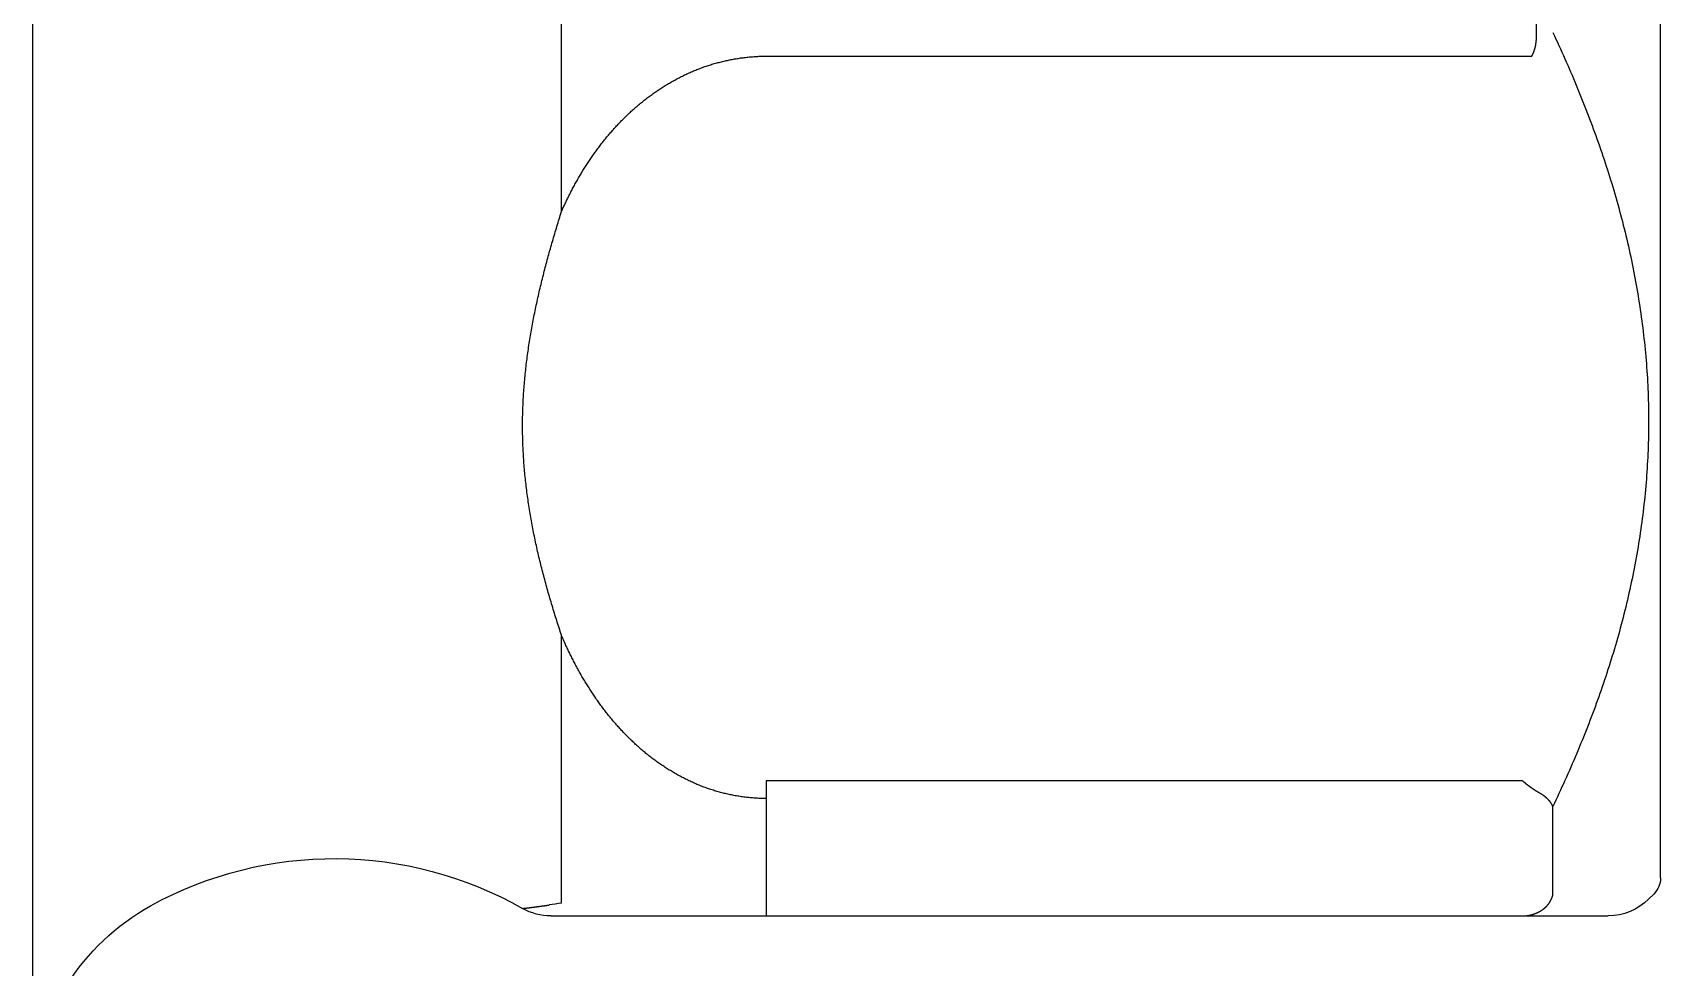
# Model space of a CAD drawing. Header units: millimetres. Extents: x 2213 to 82676, y 1050 to 28650.
# Drawn here: x 20341.6 to 20356.22, y 10383.18 to 10391.56 of the extents above; entities that cross this region are included whole.
import ezdxf

# ---------------------------------------------------------------- set-up
doc = ezdxf.new("R2010")
doc.units = ezdxf.units.MM
doc.header["$LTSCALE"] = 200
doc.layers.add('A-FIX', color=5, linetype='Continuous')

# ---------------------------------------------------------------- blocks, each defined once
blk = doc.blocks.new('A$C657279D5')
at = {"linetype": 'Continuous'}
for p, q in [((-142.469532, 815.33512), (-142.469532, 794.66488)), ((-157.088541, 796.616016), (-157.088541, 813.383984)), ((-147.219412, 802.594931), (-147.219412, 807.405069)), ((-155.976951, 804.197228), (-155.977131, 805.79708)), ((-149.057768, 803.990221), (-155.93317, 803.990221)), ((-147.219412, 796.388572), (-147.219412, 798.793641)), ((-155.849459, 797.48617), (-149.057768, 797.48617)), ((-149.057768, 797.48617), (-149.057768, 796.274336)), ((-156.122126, 796.459283), (-156.122126, 797.256419)), ((-156.982239, 796.424671), (-157.028407, 796.47084)), ((-147.123899, 796.274336), (-156.619299, 796.274336))]:
    blk.add_line(p, q, dxfattribs=at)
for points in [[(-156.122107, 804.202292), (-156.135807, 804.173292), (-156.149507, 804.144292), (-156.163107, 804.115292), (-156.176607, 804.085292), (-156.190007, 804.056292), (-156.203307, 804.026292), (-156.216507, 803.997292), (-156.229707, 803.967292), (-156.242807, 803.938292), (-156.255807, 803.908292), (-156.268707, 803.879292), (-156.281507, 803.849292), (-156.294307, 803.819292), (-156.306907, 803.789292), (-156.319507, 803.760292), (-156.332007, 803.730292), (-156.344407, 803.700292), (-156.356607, 803.670292), (-156.368807, 803.640292), (-156.380907, 803.610292), (-156.393007, 803.580292), (-156.404907, 803.550292), (-156.416707, 803.520292), (-156.428407, 803.490292), (-156.440107, 803.460292), (-156.451607, 803.429292), (-156.463007, 803.399292), (-156.474307, 803.369292), (-156.485607, 803.338292), (-156.496707, 803.308292), (-156.507707, 803.278292), (-156.518607, 803.247292), (-156.529407, 803.217292), (-156.540107, 803.186292), (-156.550707, 803.156292), (-156.561207, 803.125292), (-156.571607, 803.094292), (-156.581907, 803.064292), (-156.592007, 803.033292), (-156.602107, 803.002292), (-156.612007, 802.971292), (-156.621807, 802.941292), (-156.631607, 802.910292), (-156.641107, 802.879292), (-156.650607, 802.848292), (-156.660007, 802.817292), (-156.669207, 802.786292), (-156.678407, 802.755292), (-156.687407, 802.724292), (-156.696307, 802.693292), (-156.705007, 802.662292), (-156.713707, 802.630292), (-156.722207, 802.599292), (-156.730607, 802.568292), (-156.738807, 802.537292), (-156.747007, 802.505292), (-156.755007, 802.474292), (-156.762907, 802.443292), (-156.770607, 802.411292), (-156.778307, 802.380292), (-156.785807, 802.348292), (-156.793207, 802.317292), (-156.800407, 802.285292), (-156.807507, 802.253292), (-156.814507, 802.222292), (-156.821307, 802.190292), (-156.828007, 802.158292), (-156.834607, 802.127292), (-156.841107, 802.095292), (-156.847407, 802.063292), (-156.853507, 802.031292), (-156.859607, 802.000292), (-156.865507, 801.968292), (-156.871307, 801.936292), (-156.876907, 801.904292), (-156.882407, 801.872292), (-156.887707, 801.840292), (-156.892907, 801.808292), (-156.898007, 801.776292), (-156.902907, 801.744292), (-156.907707, 801.712292), (-156.912307, 801.680292), (-156.916807, 801.648292), (-156.921207, 801.616292), (-156.925407, 801.584292), (-156.929507, 801.552292), (-156.933407, 801.519292), (-156.937107, 801.487292), (-156.940807, 801.455292), (-156.944307, 801.423292), (-156.947607, 801.391292), (-156.950807, 801.359292), (-156.953807, 801.326292), (-156.956707, 801.294292), (-156.959407, 801.262292), (-156.962007, 801.230292), (-156.964407, 801.197292), (-156.966707, 801.165292), (-156.968807, 801.133292), (-156.970807, 801.100292), (-156.972607, 801.068292), (-156.974307, 801.036292), (-156.975807, 801.003292), (-156.977107, 800.971292), (-156.978307, 800.939292), (-156.979407, 800.906292), (-156.980207, 800.874292), (-156.981007, 800.842292), (-156.981507, 800.809292), (-156.981907, 800.777292), (-156.982107, 800.745292), (-156.982207, 800.712292), (-156.982107, 800.680292), (-156.981907, 800.648292), (-156.981507, 800.615292), (-156.980907, 800.583292), (-156.980207, 800.551292), (-156.979307, 800.518292), (-156.978307, 800.486292), (-156.977107, 800.454292), (-156.975707, 800.421292), (-156.974207, 800.389292), (-156.972507, 800.357292), (-156.970707, 800.324292), (-156.968707, 800.292292), (-156.966607, 800.260292), (-156.964307, 800.227292), (-156.961907, 800.195292), (-156.959307, 800.163292), (-156.956507, 800.131292), (-156.953607, 800.098292), (-156.950607, 800.066292), (-156.947407, 800.034292), (-156.944007, 800.002292), (-156.940507, 799.969292), (-156.936907, 799.937292), (-156.933107, 799.905292), (-156.929107, 799.873292), (-156.925007, 799.841292), (-156.920807, 799.809292), (-156.916407, 799.777292), (-156.911907, 799.745292), (-156.907207, 799.713292), (-156.902407, 799.680292), (-156.897407, 799.648292), (-156.892307, 799.616292), (-156.887007, 799.585292), (-156.881607, 799.553292), (-156.876107, 799.521292), (-156.870407, 799.489292), (-156.864607, 799.457292), (-156.858607, 799.425292), (-156.852507, 799.393292), (-156.846307, 799.361292), (-156.839907, 799.330292), (-156.833407, 799.298292), (-156.826707, 799.266292), (-156.819907, 799.235292), (-156.813007, 799.203292), (-156.805907, 799.171292), (-156.798707, 799.140292), (-156.791407, 799.108292), (-156.783907, 799.077292), (-156.776307, 799.045292), (-156.768607, 799.014292), (-156.760707, 798.982292), (-156.752707, 798.951292), (-156.744607, 798.920292), (-156.736307, 798.888292), (-156.727907, 798.857292), (-156.719407, 798.826292), (-156.710707, 798.795292), (-156.702007, 798.764292), (-156.693107, 798.732292), (-156.684007, 798.701292), (-156.674907, 798.670292), (-156.665607, 798.639292), (-156.656207, 798.608292), (-156.646707, 798.577292), (-156.637007, 798.547292), (-156.627307, 798.516292), (-156.617407, 798.485292), (-156.607407, 798.454292), (-156.597307, 798.423292), (-156.587107, 798.393292), (-156.576707, 798.362292), (-156.566307, 798.331292), (-156.555707, 798.301292), (-156.545007, 798.270292), (-156.534207, 798.240292), (-156.523307, 798.209292), (-156.512307, 798.179292), (-156.501207, 798.149292), (-156.490007, 798.118292), (-156.478607, 798.088292), (-156.467207, 798.058292), (-156.455707, 798.027292), (-156.444007, 797.997292), (-156.432307, 797.967292), (-156.420407, 797.937292), (-156.408507, 797.907292), (-156.396407, 797.877292), (-156.384307, 797.847292), (-156.372007, 797.817292), (-156.359707, 797.787292), (-156.347307, 797.757292), (-156.334707, 797.727292), (-156.322107, 797.698292), (-156.309407, 797.668292), (-156.296607, 797.638292), (-156.283707, 797.609292), (-156.270707, 797.579292), (-156.257607, 797.549292), (-156.244407, 797.520292), (-156.231207, 797.490292), (-156.217807, 797.461292), (-156.204407, 797.432292), (-156.190907, 797.402292), (-156.177307, 797.373292), (-156.163607, 797.344292), (-156.149907, 797.314292), (-156.136007, 797.285292), (-156.122107, 797.256292)], [(-155.933207, 803.990292), (-155.933907, 803.991292), (-155.934507, 803.992292), (-155.935207, 803.993292), (-155.935907, 803.995292), (-155.936507, 803.996292), (-155.937207, 803.997292), (-155.937807, 803.998292), (-155.938507, 803.999292), (-155.939107, 804.000292), (-155.939707, 804.002292), (-155.940307, 804.003292), (-155.940907, 804.004292), (-155.941507, 804.005292), (-155.942107, 804.006292), (-155.942707, 804.008292), (-155.943307, 804.009292), (-155.943807, 804.010292), (-155.944407, 804.011292), (-155.945007, 804.013292), (-155.945507, 804.014292), (-155.946007, 804.015292), (-155.946607, 804.016292), (-155.947107, 804.017292), (-155.947607, 804.019292), (-155.948207, 804.020292), (-155.948707, 804.021292), (-155.949207, 804.022292), (-155.949707, 804.024292), (-155.950207, 804.025292), (-155.950707, 804.026292), (-155.951107, 804.027292), (-155.951607, 804.029292), (-155.952107, 804.030292), (-155.952507, 804.031292), (-155.953007, 804.032292), (-155.953507, 804.034292), (-155.953907, 804.035292), (-155.954307, 804.036292), (-155.954807, 804.038292), (-155.955207, 804.039292), (-155.955607, 804.040292), (-155.956107, 804.041292), (-155.956507, 804.043292), (-155.956907, 804.044292), (-155.957307, 804.045292), (-155.957707, 804.047292), (-155.958107, 804.048292), (-155.958507, 804.049292), (-155.958907, 804.050292), (-155.959207, 804.052292), (-155.959607, 804.053292), (-155.960007, 804.054292), (-155.960407, 804.056292), (-155.960707, 804.057292), (-155.961107, 804.058292), (-155.961407, 804.059292), (-155.961807, 804.061292), (-155.962107, 804.062292), (-155.962507, 804.063292), (-155.962807, 804.065292), (-155.963107, 804.066292), (-155.963407, 804.067292), (-155.963807, 804.069292), (-155.964107, 804.070292), (-155.964407, 804.071292), (-155.964707, 804.072292), (-155.965007, 804.074292), (-155.965307, 804.075292), (-155.965607, 804.076292), (-155.965907, 804.078292), (-155.966107, 804.079292), (-155.966407, 804.080292), (-155.966707, 804.082292), (-155.967007, 804.083292), (-155.967207, 804.084292), (-155.967507, 804.086292), (-155.967707, 804.087292), (-155.968007, 804.088292), (-155.968207, 804.090292), (-155.968507, 804.091292), (-155.968707, 804.092292), (-155.969007, 804.094292), (-155.969207, 804.095292), (-155.969407, 804.096292), (-155.969607, 804.098292), (-155.969907, 804.099292), (-155.970107, 804.100292), (-155.970307, 804.102292), (-155.970507, 804.103292), (-155.970707, 804.104292), (-155.970907, 804.106292), (-155.971107, 804.107292), (-155.971307, 804.108292), (-155.971507, 804.110292), (-155.971707, 804.111292), (-155.971907, 804.112292), (-155.972007, 804.114292), (-155.972207, 804.115292), (-155.972407, 804.116292), (-155.972507, 804.118292), (-155.972707, 804.119292), (-155.972907, 804.120292), (-155.973007, 804.122292), (-155.973207, 804.123292), (-155.973307, 804.124292), (-155.973507, 804.126292), (-155.973607, 804.127292), (-155.973707, 804.128292), (-155.973907, 804.130292), (-155.974007, 804.131292), (-155.974107, 804.132292), (-155.974307, 804.134292), (-155.974407, 804.135292), (-155.974507, 804.136292), (-155.974607, 804.138292), (-155.974707, 804.139292), (-155.974807, 804.140292), (-155.975007, 804.142292), (-155.975107, 804.143292), (-155.975207, 804.144292), (-155.975307, 804.146292), (-155.975307, 804.147292), (-155.975407, 804.148292), (-155.975507, 804.150292), (-155.975607, 804.151292), (-155.975707, 804.153292), (-155.975807, 804.154292), (-155.975907, 804.155292), (-155.975907, 804.157292), (-155.976007, 804.158292), (-155.976107, 804.159292), (-155.976107, 804.161292), (-155.976207, 804.162292), (-155.976307, 804.163292), (-155.976307, 804.165292), (-155.976407, 804.166292), (-155.976407, 804.167292), (-155.976507, 804.169292), (-155.976507, 804.170292), (-155.976607, 804.171292), (-155.976607, 804.173292), (-155.976607, 804.174292), (-155.976707, 804.175292), (-155.976707, 804.177292), (-155.976707, 804.178292), (-155.976807, 804.179292), (-155.976807, 804.181292), (-155.976807, 804.182292), (-155.976807, 804.184292), (-155.976907, 804.185292), (-155.976907, 804.186292), (-155.976907, 804.188292), (-155.976907, 804.189292), (-155.976907, 804.190292), (-155.976907, 804.192292), (-155.976907, 804.193292), (-155.976907, 804.194292), (-155.976907, 804.196292), (-155.976907, 804.197292)], [(-147.219407, 802.595292), (-147.223907, 802.605292), (-147.228307, 802.615292), (-147.232807, 802.625292), (-147.237407, 802.634292), (-147.242007, 802.644292), (-147.246607, 802.654292), (-147.251207, 802.664292), (-147.255907, 802.674292), (-147.260607, 802.684292), (-147.265307, 802.694292), (-147.270107, 802.704292), (-147.274907, 802.713292), (-147.279807, 802.723292), (-147.284607, 802.733292), (-147.289507, 802.743292), (-147.294507, 802.753292), (-147.299507, 802.762292), (-147.304507, 802.772292), (-147.309507, 802.782292), (-147.314607, 802.791292), (-147.319707, 802.801292), (-147.324907, 802.811292), (-147.330007, 802.820292), (-147.335207, 802.830292), (-147.340507, 802.840292), (-147.345807, 802.849292), (-147.351107, 802.859292), (-147.356507, 802.868292), (-147.361807, 802.878292), (-147.367307, 802.887292), (-147.372707, 802.897292), (-147.378207, 802.906292), (-147.383807, 802.916292), (-147.389307, 802.925292), (-147.394907, 802.934292), (-147.400607, 802.944292), (-147.406207, 802.953292), (-147.411907, 802.963292), (-147.417707, 802.972292), (-147.423507, 802.981292), (-147.429307, 802.990292), (-147.435107, 803.000292), (-147.441007, 803.009292), (-147.447007, 803.018292), (-147.452907, 803.027292), (-147.458907, 803.036292), (-147.465007, 803.046292), (-147.471007, 803.055292), (-147.477107, 803.064292), (-147.483307, 803.073292), (-147.489507, 803.082292), (-147.495707, 803.091292), (-147.502007, 803.100292), (-147.508207, 803.109292), (-147.514607, 803.118292), (-147.521007, 803.127292), (-147.527407, 803.135292), (-147.533807, 803.144292), (-147.540307, 803.153292), (-147.546807, 803.162292), (-147.553407, 803.171292), (-147.560007, 803.179292), (-147.566607, 803.188292), (-147.573307, 803.197292), (-147.580007, 803.205292), (-147.586707, 803.214292), (-147.593507, 803.223292), (-147.600307, 803.231292), (-147.607207, 803.240292), (-147.614107, 803.248292), (-147.621007, 803.257292), (-147.628007, 803.265292), (-147.635007, 803.274292), (-147.642007, 803.282292), (-147.649107, 803.290292), (-147.656207, 803.299292), (-147.663407, 803.307292), (-147.670607, 803.315292), (-147.677807, 803.323292), (-147.685107, 803.332292), (-147.692407, 803.340292), (-147.699707, 803.348292), (-147.707107, 803.356292), (-147.714607, 803.364292), (-147.722007, 803.372292), (-147.729507, 803.380292), (-147.737007, 803.388292), (-147.744607, 803.396292), (-147.752207, 803.404292), (-147.759907, 803.412292), (-147.767607, 803.419292), (-147.775307, 803.427292), (-147.783007, 803.435292), (-147.790807, 803.443292), (-147.798707, 803.450292), (-147.806507, 803.458292), (-147.814507, 803.465292), (-147.822407, 803.473292), (-147.830407, 803.480292), (-147.838407, 803.488292), (-147.846507, 803.495292), (-147.854607, 803.503292), (-147.862707, 803.510292), (-147.870907, 803.517292), (-147.879107, 803.524292), (-147.887407, 803.532292), (-147.895707, 803.539292), (-147.904007, 803.546292), (-147.912307, 803.553292), (-147.920707, 803.560292), (-147.929207, 803.567292), (-147.937707, 803.574292), (-147.946207, 803.581292), (-147.954707, 803.588292), (-147.963307, 803.595292), (-147.971907, 803.601292), (-147.980607, 803.608292), (-147.989307, 803.615292), (-147.998007, 803.621292), (-148.006807, 803.628292), (-148.015607, 803.634292), (-148.024407, 803.641292), (-148.033307, 803.647292), (-148.042207, 803.654292), (-148.051207, 803.660292), (-148.060107, 803.666292), (-148.069207, 803.673292), (-148.078207, 803.679292), (-148.087307, 803.685292), (-148.096407, 803.691292), (-148.105607, 803.697292), (-148.114807, 803.703292), (-148.124007, 803.709292), (-148.133207, 803.715292), (-148.142507, 803.721292), (-148.151807, 803.727292), (-148.161207, 803.732292), (-148.170607, 803.738292), (-148.180007, 803.744292), (-148.189407, 803.749292), (-148.198907, 803.755292), (-148.208407, 803.760292), (-148.218007, 803.766292), (-148.227607, 803.771292), (-148.237207, 803.776292), (-148.246807, 803.781292), (-148.256507, 803.787292), (-148.266207, 803.792292), (-148.275907, 803.797292), (-148.285707, 803.802292), (-148.295507, 803.807292), (-148.305307, 803.812292), (-148.315207, 803.816292), (-148.325107, 803.821292), (-148.335007, 803.826292), (-148.344907, 803.830292), (-148.354907, 803.835292), (-148.364907, 803.840292), (-148.374907, 803.844292), (-148.385007, 803.848292), (-148.395107, 803.853292), (-148.405207, 803.857292), (-148.415407, 803.861292), (-148.425607, 803.865292), (-148.435807, 803.869292), (-148.446007, 803.873292), (-148.456307, 803.877292), (-148.466607, 803.881292), (-148.476907, 803.885292), (-148.487207, 803.889292), (-148.497607, 803.893292), (-148.508007, 803.896292), (-148.518407, 803.900292), (-148.528807, 803.903292), (-148.539307, 803.907292), (-148.549807, 803.910292), (-148.560307, 803.913292), (-148.570807, 803.917292), (-148.581407, 803.920292), (-148.591907, 803.923292), (-148.602507, 803.926292), (-148.613107, 803.929292), (-148.623807, 803.932292), (-148.634407, 803.934292), (-148.645107, 803.937292), (-148.655707, 803.940292), (-148.666407, 803.943292), (-148.677207, 803.945292), (-148.687907, 803.948292), (-148.698607, 803.950292), (-148.709407, 803.952292), (-148.720107, 803.955292), (-148.730907, 803.957292), (-148.741707, 803.959292), (-148.752507, 803.961292), (-148.763307, 803.963292), (-148.774207, 803.965292), (-148.785007, 803.967292), (-148.795907, 803.969292), (-148.806707, 803.970292), (-148.817607, 803.972292), (-148.828507, 803.974292), (-148.839307, 803.975292), (-148.850207, 803.976292), (-148.861107, 803.978292), (-148.872007, 803.979292), (-148.882907, 803.980292), (-148.893807, 803.981292), (-148.904807, 803.983292), (-148.915707, 803.984292), (-148.926607, 803.984292), (-148.937507, 803.985292), (-148.948507, 803.986292), (-148.959407, 803.987292), (-148.970307, 803.987292), (-148.981307, 803.988292), (-148.992207, 803.989292), (-149.003107, 803.989292), (-149.014107, 803.989292), (-149.025007, 803.990292), (-149.035907, 803.990292), (-149.046807, 803.990292), (-149.057807, 803.990292)], [(-147.219407, 798.793292), (-147.214007, 798.810292), (-147.208607, 798.826292), (-147.203207, 798.843292), (-147.197907, 798.859292), (-147.192507, 798.876292), (-147.187207, 798.893292), (-147.181907, 798.909292), (-147.176707, 798.926292), (-147.171507, 798.942292), (-147.166307, 798.959292), (-147.161107, 798.976292), (-147.155907, 798.992292), (-147.150807, 799.009292), (-147.145707, 799.025292), (-147.140707, 799.042292), (-147.135707, 799.059292), (-147.130707, 799.075292), (-147.125707, 799.092292), (-147.120807, 799.109292), (-147.115807, 799.125292), (-147.111007, 799.142292), (-147.106107, 799.159292), (-147.101307, 799.176292), (-147.096607, 799.192292), (-147.091807, 799.209292), (-147.087107, 799.226292), (-147.082507, 799.243292), (-147.077907, 799.259292), (-147.073307, 799.276292), (-147.068707, 799.293292), (-147.064207, 799.310292), (-147.059707, 799.326292), (-147.055307, 799.343292), (-147.050907, 799.360292), (-147.046607, 799.377292), (-147.042207, 799.394292), (-147.038007, 799.411292), (-147.033707, 799.428292), (-147.029607, 799.444292), (-147.025407, 799.461292), (-147.021307, 799.478292), (-147.017307, 799.495292), (-147.013207, 799.512292), (-147.009307, 799.529292), (-147.005407, 799.546292), (-147.001507, 799.563292), (-146.997707, 799.580292), (-146.993907, 799.597292), (-146.990207, 799.614292), (-146.986507, 799.631292), (-146.982907, 799.648292), (-146.979307, 799.665292), (-146.975707, 799.682292), (-146.972307, 799.699292), (-146.968807, 799.716292), (-146.965507, 799.733292), (-146.962107, 799.750292), (-146.958907, 799.767292), (-146.955607, 799.785292), (-146.952507, 799.802292), (-146.949407, 799.819292), (-146.946307, 799.836292), (-146.943307, 799.853292), (-146.940407, 799.870292), (-146.937507, 799.887292), (-146.934607, 799.905292), (-146.931907, 799.922292), (-146.929107, 799.939292), (-146.926507, 799.956292), (-146.923807, 799.974292), (-146.921307, 799.991292), (-146.918807, 800.008292), (-146.916407, 800.025292), (-146.914007, 800.042292), (-146.911707, 800.060292), (-146.909407, 800.077292), (-146.907207, 800.094292), (-146.905007, 800.112292), (-146.903007, 800.129292), (-146.900907, 800.146292), (-146.899007, 800.164292), (-146.897107, 800.181292), (-146.895207, 800.198292), (-146.893507, 800.215292), (-146.891707, 800.233292), (-146.890107, 800.250292), (-146.888507, 800.267292), (-146.887007, 800.285292), (-146.885507, 800.302292), (-146.884107, 800.320292), (-146.882807, 800.337292), (-146.881507, 800.354292), (-146.880307, 800.372292), (-146.879107, 800.389292), (-146.878107, 800.406292), (-146.877007, 800.424292), (-146.876107, 800.441292), (-146.875207, 800.459292), (-146.874407, 800.476292), (-146.873707, 800.493292), (-146.873007, 800.511292), (-146.872407, 800.528292), (-146.871807, 800.545292), (-146.871407, 800.563292), (-146.871007, 800.580292), (-146.870607, 800.598292), (-146.870407, 800.615292), (-146.870207, 800.632292), (-146.870107, 800.650292), (-146.870007, 800.667292), (-146.870007, 800.685292), (-146.870107, 800.702292), (-146.870307, 800.719292), (-146.870507, 800.737292), (-146.870807, 800.754292), (-146.871207, 800.772292), (-146.871607, 800.789292), (-146.872107, 800.806292), (-146.872707, 800.824292), (-146.873307, 800.841292), (-146.874107, 800.859292), (-146.874807, 800.876292), (-146.875707, 800.893292), (-146.876607, 800.911292), (-146.877607, 800.928292), (-146.878607, 800.946292), (-146.879707, 800.963292), (-146.880907, 800.980292), (-146.882107, 800.998292), (-146.883407, 801.015292), (-146.884707, 801.032292), (-146.886207, 801.050292), (-146.887607, 801.067292), (-146.889207, 801.084292), (-146.890807, 801.102292), (-146.892507, 801.119292), (-146.894207, 801.136292), (-146.896007, 801.154292), (-146.897807, 801.171292), (-146.899707, 801.188292), (-146.901707, 801.206292), (-146.903707, 801.223292), (-146.905807, 801.240292), (-146.907907, 801.258292), (-146.910107, 801.275292), (-146.912407, 801.292292), (-146.914707, 801.309292), (-146.917007, 801.327292), (-146.919407, 801.344292), (-146.921907, 801.361292), (-146.924407, 801.378292), (-146.927007, 801.396292), (-146.929707, 801.413292), (-146.932307, 801.430292), (-146.935107, 801.447292), (-146.937907, 801.464292), (-146.940707, 801.482292), (-146.943607, 801.499292), (-146.946607, 801.516292), (-146.949607, 801.533292), (-146.952607, 801.550292), (-146.955707, 801.567292), (-146.958907, 801.585292), (-146.962107, 801.602292), (-146.965307, 801.619292), (-146.968607, 801.636292), (-146.971907, 801.653292), (-146.975307, 801.670292), (-146.978807, 801.687292), (-146.982207, 801.704292), (-146.985807, 801.721292), (-146.989307, 801.738292), (-146.993007, 801.755292), (-146.996607, 801.772292), (-147.000307, 801.789292), (-147.004107, 801.806292), (-147.007907, 801.823292), (-147.011707, 801.840292), (-147.015607, 801.857292), (-147.019507, 801.874292), (-147.023507, 801.891292), (-147.027407, 801.908292), (-147.031507, 801.925292), (-147.035607, 801.942292), (-147.039707, 801.959292), (-147.043807, 801.976292), (-147.048007, 801.993292), (-147.052207, 802.009292), (-147.056507, 802.026292), (-147.060807, 802.043292), (-147.065107, 802.060292), (-147.069507, 802.077292), (-147.073907, 802.094292), (-147.078307, 802.110292), (-147.082807, 802.127292), (-147.087307, 802.144292), (-147.091907, 802.161292), (-147.096407, 802.178292), (-147.101007, 802.194292), (-147.105607, 802.211292), (-147.110307, 802.228292), (-147.115007, 802.245292), (-147.119707, 802.261292), (-147.124507, 802.278292), (-147.129207, 802.295292), (-147.134007, 802.312292), (-147.138907, 802.328292), (-147.143707, 802.345292), (-147.148607, 802.362292), (-147.153507, 802.378292), (-147.158407, 802.395292), (-147.163407, 802.412292), (-147.168407, 802.428292), (-147.173407, 802.445292), (-147.178407, 802.462292), (-147.183507, 802.478292), (-147.188507, 802.495292), (-147.193607, 802.512292), (-147.198707, 802.528292), (-147.203907, 802.545292), (-147.209007, 802.561292), (-147.214207, 802.578292), (-147.219407, 802.595292)], [(-149.057807, 797.328292), (-149.046607, 797.328292), (-149.035507, 797.328292), (-149.024307, 797.328292), (-149.013207, 797.329292), (-149.002107, 797.329292), (-148.990907, 797.329292), (-148.979807, 797.330292), (-148.968607, 797.331292), (-148.957507, 797.331292), (-148.946307, 797.332292), (-148.935207, 797.333292), (-148.924007, 797.334292), (-148.912907, 797.335292), (-148.901807, 797.336292), (-148.890607, 797.337292), (-148.879507, 797.338292), (-148.868407, 797.340292), (-148.857307, 797.341292), (-148.846207, 797.343292), (-148.835107, 797.344292), (-148.824007, 797.346292), (-148.812907, 797.348292), (-148.801907, 797.349292), (-148.790807, 797.351292), (-148.779807, 797.353292), (-148.768707, 797.355292), (-148.757707, 797.357292), (-148.746707, 797.360292), (-148.735707, 797.362292), (-148.724707, 797.364292), (-148.713807, 797.367292), (-148.702807, 797.369292), (-148.691907, 797.372292), (-148.681007, 797.374292), (-148.670107, 797.377292), (-148.659207, 797.380292), (-148.648307, 797.383292), (-148.637507, 797.386292), (-148.626607, 797.389292), (-148.615807, 797.392292), (-148.605107, 797.395292), (-148.594307, 797.398292), (-148.583507, 797.402292), (-148.572807, 797.405292), (-148.562107, 797.408292), (-148.551507, 797.412292), (-148.540807, 797.415292), (-148.530207, 797.419292), (-148.519607, 797.423292), (-148.509007, 797.427292), (-148.498507, 797.431292), (-148.488007, 797.434292), (-148.477507, 797.439292), (-148.467007, 797.443292), (-148.456607, 797.447292), (-148.446207, 797.451292), (-148.435807, 797.455292), (-148.425507, 797.460292), (-148.415207, 797.464292), (-148.404907, 797.469292), (-148.394707, 797.473292), (-148.384507, 797.478292), (-148.374307, 797.482292), (-148.364207, 797.487292), (-148.354107, 797.492292), (-148.344007, 797.497292), (-148.334007, 797.502292), (-148.324007, 797.507292), (-148.314007, 797.512292), (-148.304007, 797.517292), (-148.294107, 797.522292), (-148.284307, 797.528292), (-148.274407, 797.533292), (-148.264607, 797.538292), (-148.254907, 797.544292), (-148.245107, 797.549292), (-148.235407, 797.555292), (-148.225807, 797.560292), (-148.216107, 797.566292), (-148.206507, 797.572292), (-148.197007, 797.578292), (-148.187507, 797.583292), (-148.178007, 797.589292), (-148.168507, 797.595292), (-148.159107, 797.601292), (-148.149707, 797.607292), (-148.140407, 797.614292), (-148.131107, 797.620292), (-148.121807, 797.626292), (-148.112507, 797.632292), (-148.103307, 797.639292), (-148.094207, 797.645292), (-148.085007, 797.652292), (-148.076007, 797.658292), (-148.066907, 797.665292), (-148.057907, 797.671292), (-148.048907, 797.678292), (-148.040007, 797.685292), (-148.031007, 797.691292), (-148.022207, 797.698292), (-148.013407, 797.705292), (-148.004607, 797.712292), (-147.995807, 797.719292), (-147.987107, 797.726292), (-147.978407, 797.733292), (-147.969807, 797.740292), (-147.961207, 797.747292), (-147.952607, 797.754292), (-147.944107, 797.762292), (-147.935607, 797.769292), (-147.927107, 797.776292), (-147.918707, 797.784292), (-147.910407, 797.791292), (-147.902007, 797.798292), (-147.893707, 797.806292), (-147.885507, 797.814292), (-147.877307, 797.821292), (-147.869107, 797.829292), (-147.861007, 797.836292), (-147.852907, 797.844292), (-147.844807, 797.852292), (-147.836807, 797.860292), (-147.828807, 797.867292), (-147.820907, 797.875292), (-147.813007, 797.883292), (-147.805207, 797.891292), (-147.797307, 797.899292), (-147.789607, 797.907292), (-147.781807, 797.915292), (-147.774107, 797.923292), (-147.766407, 797.931292), (-147.758807, 797.939292), (-147.751207, 797.948292), (-147.743707, 797.956292), (-147.736207, 797.964292), (-147.728707, 797.972292), (-147.721307, 797.981292), (-147.713907, 797.989292), (-147.706507, 797.997292), (-147.699207, 798.006292), (-147.691907, 798.014292), (-147.684707, 798.023292), (-147.677507, 798.031292), (-147.670307, 798.040292), (-147.663207, 798.048292), (-147.656107, 798.057292), (-147.649107, 798.066292), (-147.642107, 798.074292), (-147.635107, 798.083292), (-147.628207, 798.092292), (-147.621307, 798.101292), (-147.614407, 798.110292), (-147.607607, 798.118292), (-147.600807, 798.127292), (-147.594107, 798.136292), (-147.587307, 798.145292), (-147.580707, 798.154292), (-147.574007, 798.163292), (-147.567407, 798.172292), (-147.560907, 798.181292), (-147.554407, 798.190292), (-147.547907, 798.199292), (-147.541407, 798.208292), (-147.535007, 798.217292), (-147.528707, 798.227292), (-147.522307, 798.236292), (-147.516007, 798.245292), (-147.509807, 798.254292), (-147.503507, 798.263292), (-147.497307, 798.273292), (-147.491207, 798.282292), (-147.485107, 798.291292), (-147.479007, 798.301292), (-147.473007, 798.310292), (-147.467007, 798.320292), (-147.461007, 798.329292), (-147.455107, 798.338292), (-147.449207, 798.348292), (-147.443307, 798.357292), (-147.437507, 798.367292), (-147.431707, 798.376292), (-147.425907, 798.386292), (-147.420207, 798.396292), (-147.414507, 798.405292), (-147.408907, 798.415292), (-147.403307, 798.424292), (-147.397707, 798.434292), (-147.392107, 798.444292), (-147.386607, 798.453292), (-147.381207, 798.463292), (-147.375707, 798.473292), (-147.370307, 798.483292), (-147.365007, 798.492292), (-147.359607, 798.502292), (-147.354307, 798.512292), (-147.349107, 798.522292), (-147.343807, 798.532292), (-147.338607, 798.542292), (-147.333507, 798.551292), (-147.328307, 798.561292), (-147.323207, 798.571292), (-147.318207, 798.581292), (-147.313107, 798.591292), (-147.308207, 798.601292), (-147.303207, 798.611292), (-147.298307, 798.621292), (-147.293407, 798.631292), (-147.288507, 798.641292), (-147.283707, 798.651292), (-147.278907, 798.661292), (-147.274107, 798.671292), (-147.269407, 798.681292), (-147.264707, 798.692292), (-147.260007, 798.702292), (-147.255407, 798.712292), (-147.250807, 798.722292), (-147.246207, 798.732292), (-147.241607, 798.742292), (-147.237107, 798.752292), (-147.232707, 798.763292), (-147.228207, 798.773292), (-147.223807, 798.783292), (-147.219407, 798.793292)], [(-156.010107, 797.372292), (-156.009007, 797.373292), (-156.007907, 797.374292), (-156.006807, 797.374292), (-156.005707, 797.375292), (-156.004707, 797.375292), (-156.003607, 797.376292), (-156.002507, 797.377292), (-156.001407, 797.377292), (-156.000407, 797.378292), (-155.999307, 797.379292), (-155.998207, 797.379292), (-155.997207, 797.380292), (-155.996107, 797.380292), (-155.995007, 797.381292), (-155.994007, 797.382292), (-155.992907, 797.382292), (-155.991807, 797.383292), (-155.990807, 797.384292), (-155.989707, 797.384292), (-155.988707, 797.385292), (-155.987607, 797.386292), (-155.986507, 797.386292), (-155.985507, 797.387292), (-155.984407, 797.387292), (-155.983407, 797.388292), (-155.982307, 797.389292), (-155.981307, 797.389292), (-155.980207, 797.390292), (-155.979207, 797.391292), (-155.978107, 797.391292), (-155.977107, 797.392292), (-155.976007, 797.393292), (-155.975007, 797.393292), (-155.973907, 797.394292), (-155.972907, 797.395292), (-155.971807, 797.395292), (-155.970807, 797.396292), (-155.969707, 797.397292), (-155.968707, 797.397292), (-155.967607, 797.398292), (-155.966607, 797.399292), (-155.965607, 797.399292), (-155.964507, 797.400292), (-155.963507, 797.401292), (-155.962407, 797.401292), (-155.961407, 797.402292), (-155.960407, 797.403292), (-155.959307, 797.403292), (-155.958307, 797.404292), (-155.957307, 797.405292), (-155.956207, 797.405292), (-155.955207, 797.406292), (-155.954207, 797.407292), (-155.953107, 797.407292), (-155.952107, 797.408292), (-155.951107, 797.409292), (-155.950007, 797.410292), (-155.949007, 797.410292), (-155.948007, 797.411292), (-155.947007, 797.412292), (-155.945907, 797.412292), (-155.944907, 797.413292), (-155.943907, 797.414292), (-155.942907, 797.414292), (-155.941907, 797.415292), (-155.940807, 797.416292), (-155.939807, 797.417292), (-155.938807, 797.417292), (-155.937807, 797.418292), (-155.936807, 797.419292), (-155.935707, 797.419292), (-155.934707, 797.420292), (-155.933707, 797.421292), (-155.932707, 797.421292), (-155.931707, 797.422292), (-155.930707, 797.423292), (-155.929707, 797.424292), (-155.928707, 797.424292), (-155.927607, 797.425292), (-155.926607, 797.426292), (-155.925607, 797.427292), (-155.924607, 797.427292), (-155.923607, 797.428292), (-155.922607, 797.429292), (-155.921607, 797.429292), (-155.920607, 797.430292), (-155.919607, 797.431292), (-155.918607, 797.432292), (-155.917607, 797.432292), (-155.916607, 797.433292), (-155.915607, 797.434292), (-155.914607, 797.435292), (-155.913607, 797.435292), (-155.912607, 797.436292), (-155.911607, 797.437292), (-155.910607, 797.437292), (-155.909607, 797.438292), (-155.908607, 797.439292), (-155.907607, 797.440292), (-155.906607, 797.440292), (-155.905607, 797.441292), (-155.904607, 797.442292), (-155.903607, 797.443292), (-155.902707, 797.443292), (-155.901707, 797.444292), (-155.900707, 797.445292), (-155.899707, 797.446292), (-155.898707, 797.446292), (-155.897707, 797.447292), (-155.896707, 797.448292), (-155.895707, 797.449292), (-155.894807, 797.449292), (-155.893807, 797.450292), (-155.892807, 797.451292), (-155.891807, 797.452292), (-155.890807, 797.452292), (-155.889907, 797.453292), (-155.888907, 797.454292), (-155.887907, 797.455292), (-155.886907, 797.455292), (-155.885907, 797.456292), (-155.885007, 797.457292), (-155.884007, 797.458292), (-155.883007, 797.459292), (-155.882007, 797.459292), (-155.881107, 797.460292), (-155.880107, 797.461292), (-155.879107, 797.462292), (-155.878207, 797.462292), (-155.877207, 797.463292), (-155.876207, 797.464292), (-155.875207, 797.465292), (-155.874307, 797.465292), (-155.873307, 797.466292), (-155.872307, 797.467292), (-155.871407, 797.468292), (-155.870407, 797.469292), (-155.869507, 797.469292), (-155.868507, 797.470292), (-155.867507, 797.471292), (-155.866607, 797.472292), (-155.865607, 797.472292), (-155.864607, 797.473292), (-155.863707, 797.474292), (-155.862707, 797.475292), (-155.861807, 797.476292), (-155.860807, 797.476292), (-155.859907, 797.477292), (-155.858907, 797.478292), (-155.857907, 797.479292), (-155.857007, 797.480292), (-155.856007, 797.480292), (-155.855107, 797.481292), (-155.854107, 797.482292), (-155.853207, 797.483292), (-155.852207, 797.483292), (-155.851307, 797.484292), (-155.850307, 797.485292), (-155.849407, 797.486292)], [(-156.122107, 797.256292), (-156.121707, 797.257292), (-156.121307, 797.258292), (-156.120907, 797.259292), (-156.120507, 797.260292), (-156.120107, 797.261292), (-156.119707, 797.262292), (-156.119207, 797.263292), (-156.118807, 797.264292), (-156.118407, 797.265292), (-156.117907, 797.266292), (-156.117507, 797.267292), (-156.117007, 797.268292), (-156.116607, 797.269292), (-156.116107, 797.269292), (-156.115607, 797.270292), (-156.115207, 797.271292), (-156.114707, 797.272292), (-156.114207, 797.273292), (-156.113707, 797.274292), (-156.113207, 797.275292), (-156.112707, 797.276292), (-156.112207, 797.277292), (-156.111707, 797.278292), (-156.111207, 797.279292), (-156.110707, 797.279292), (-156.110107, 797.280292), (-156.109607, 797.281292), (-156.109107, 797.282292), (-156.108507, 797.283292), (-156.108007, 797.284292), (-156.107507, 797.285292), (-156.106907, 797.286292), (-156.106407, 797.286292), (-156.105807, 797.287292), (-156.105207, 797.288292), (-156.104707, 797.289292), (-156.104107, 797.290292), (-156.103507, 797.291292), (-156.102907, 797.292292), (-156.102307, 797.292292), (-156.101707, 797.293292), (-156.101107, 797.294292), (-156.100507, 797.295292), (-156.099907, 797.296292), (-156.099307, 797.297292), (-156.098707, 797.297292), (-156.098107, 797.298292), (-156.097507, 797.299292), (-156.096907, 797.300292), (-156.096207, 797.301292), (-156.095607, 797.301292), (-156.095007, 797.302292), (-156.094307, 797.303292), (-156.093707, 797.304292), (-156.093007, 797.305292), (-156.092407, 797.305292), (-156.091707, 797.306292), (-156.091107, 797.307292), (-156.090407, 797.308292), (-156.089707, 797.309292), (-156.089107, 797.309292), (-156.088407, 797.310292), (-156.087707, 797.311292), (-156.087007, 797.312292), (-156.086307, 797.313292), (-156.085607, 797.313292), (-156.085007, 797.314292), (-156.084307, 797.315292), (-156.083607, 797.316292), (-156.082907, 797.316292), (-156.082207, 797.317292), (-156.081407, 797.318292), (-156.080707, 797.319292), (-156.080007, 797.319292), (-156.079307, 797.320292), (-156.078607, 797.321292), (-156.077807, 797.322292), (-156.077107, 797.322292), (-156.076407, 797.323292), (-156.075607, 797.324292), (-156.074907, 797.324292), (-156.074207, 797.325292), (-156.073407, 797.326292), (-156.072707, 797.327292), (-156.071907, 797.327292), (-156.071207, 797.328292), (-156.070407, 797.329292), (-156.069607, 797.329292), (-156.068907, 797.330292), (-156.068107, 797.331292), (-156.067307, 797.332292), (-156.066607, 797.332292), (-156.065807, 797.333292), (-156.065007, 797.334292), (-156.064207, 797.334292), (-156.063507, 797.335292), (-156.062707, 797.336292), (-156.061907, 797.336292), (-156.061107, 797.337292), (-156.060307, 797.338292), (-156.059507, 797.338292), (-156.058707, 797.339292), (-156.057907, 797.340292), (-156.057107, 797.340292), (-156.056307, 797.341292), (-156.055507, 797.342292), (-156.054707, 797.342292), (-156.053907, 797.343292), (-156.053107, 797.344292), (-156.052207, 797.344292), (-156.051407, 797.345292), (-156.050607, 797.346292), (-156.049807, 797.346292), (-156.049007, 797.347292), (-156.048107, 797.347292), (-156.047307, 797.348292), (-156.046507, 797.349292), (-156.045607, 797.349292), (-156.044807, 797.350292), (-156.044007, 797.351292), (-156.043107, 797.351292), (-156.042307, 797.352292), (-156.041407, 797.352292), (-156.040607, 797.353292), (-156.039707, 797.354292), (-156.038907, 797.354292), (-156.038007, 797.355292), (-156.037207, 797.355292), (-156.036307, 797.356292), (-156.035507, 797.357292), (-156.034607, 797.357292), (-156.033807, 797.358292), (-156.032907, 797.358292), (-156.032007, 797.359292), (-156.031207, 797.359292), (-156.030307, 797.360292), (-156.029407, 797.361292), (-156.028607, 797.361292), (-156.027707, 797.362292), (-156.026807, 797.362292), (-156.026007, 797.363292), (-156.025107, 797.363292), (-156.024207, 797.364292), (-156.023307, 797.365292), (-156.022507, 797.365292), (-156.021607, 797.366292), (-156.020707, 797.366292), (-156.019807, 797.367292), (-156.018907, 797.367292), (-156.018107, 797.368292), (-156.017207, 797.368292), (-156.016307, 797.369292), (-156.015407, 797.369292), (-156.014507, 797.370292), (-156.013607, 797.370292), (-156.012707, 797.371292), (-156.011807, 797.371292), (-156.010907, 797.372292), (-156.010107, 797.372292)], [(-156.010107, 796.318292), (-156.011107, 796.319292), (-156.012007, 796.319292), (-156.013007, 796.320292), (-156.014007, 796.320292), (-156.015007, 796.321292), (-156.016007, 796.322292), (-156.017007, 796.322292), (-156.018007, 796.323292), (-156.019007, 796.323292), (-156.019907, 796.324292), (-156.020907, 796.325292), (-156.021907, 796.325292), (-156.022807, 796.326292), (-156.023807, 796.327292), (-156.024807, 796.327292), (-156.025707, 796.328292), (-156.026707, 796.328292), (-156.027707, 796.329292), (-156.028607, 796.330292), (-156.029607, 796.330292), (-156.030507, 796.331292), (-156.031407, 796.332292), (-156.032407, 796.332292), (-156.033307, 796.333292), (-156.034307, 796.334292), (-156.035207, 796.335292), (-156.036107, 796.335292), (-156.037107, 796.336292), (-156.038007, 796.337292), (-156.038907, 796.337292), (-156.039807, 796.338292), (-156.040707, 796.339292), (-156.041607, 796.339292), (-156.042507, 796.340292), (-156.043507, 796.341292), (-156.044407, 796.342292), (-156.045307, 796.342292), (-156.046107, 796.343292), (-156.047007, 796.344292), (-156.047907, 796.345292), (-156.048807, 796.345292), (-156.049707, 796.346292), (-156.050607, 796.347292), (-156.051407, 796.348292), (-156.052307, 796.348292), (-156.053207, 796.349292), (-156.054007, 796.350292), (-156.054907, 796.351292), (-156.055807, 796.352292), (-156.056607, 796.352292), (-156.057507, 796.353292), (-156.058307, 796.354292), (-156.059107, 796.355292), (-156.060007, 796.356292), (-156.060807, 796.356292), (-156.061607, 796.357292), (-156.062507, 796.358292), (-156.063307, 796.359292), (-156.064107, 796.360292), (-156.064907, 796.361292), (-156.065707, 796.361292), (-156.066507, 796.362292), (-156.067307, 796.363292), (-156.068107, 796.364292), (-156.068907, 796.365292), (-156.069707, 796.366292), (-156.070507, 796.366292), (-156.071307, 796.367292), (-156.072107, 796.368292), (-156.072807, 796.369292), (-156.073607, 796.370292), (-156.074407, 796.371292), (-156.075107, 796.372292), (-156.075907, 796.373292), (-156.076607, 796.373292), (-156.077407, 796.374292), (-156.078107, 796.375292), (-156.078807, 796.376292), (-156.079607, 796.377292), (-156.080307, 796.378292), (-156.081007, 796.379292), (-156.081707, 796.380292), (-156.082407, 796.381292), (-156.083107, 796.382292), (-156.083807, 796.383292), (-156.084507, 796.383292), (-156.085207, 796.384292), (-156.085907, 796.385292), (-156.086607, 796.386292), (-156.087307, 796.387292), (-156.088007, 796.388292), (-156.088607, 796.389292), (-156.089307, 796.390292), (-156.089907, 796.391292), (-156.090607, 796.392292), (-156.091207, 796.393292), (-156.091907, 796.394292), (-156.092507, 796.395292), (-156.093207, 796.396292), (-156.093807, 796.397292), (-156.094407, 796.398292), (-156.095007, 796.399292), (-156.095607, 796.400292), (-156.096307, 796.401292), (-156.096907, 796.402292), (-156.097507, 796.403292), (-156.098007, 796.404292), (-156.098607, 796.405292), (-156.099207, 796.406292), (-156.099807, 796.407292), (-156.100407, 796.408292), (-156.100907, 796.409292), (-156.101507, 796.410292), (-156.102107, 796.411292), (-156.102607, 796.412292), (-156.103207, 796.413292), (-156.103707, 796.414292), (-156.104307, 796.415292), (-156.104807, 796.416292), (-156.105307, 796.417292), (-156.105907, 796.418292), (-156.106407, 796.419292), (-156.106907, 796.420292), (-156.107407, 796.421292), (-156.107907, 796.422292), (-156.108407, 796.423292), (-156.108907, 796.424292), (-156.109407, 796.425292), (-156.109907, 796.426292), (-156.110407, 796.427292), (-156.110807, 796.428292), (-156.111307, 796.430292), (-156.111807, 796.431292), (-156.112207, 796.432292), (-156.112707, 796.433292), (-156.113107, 796.434292), (-156.113607, 796.435292), (-156.114007, 796.436292), (-156.114507, 796.437292), (-156.114907, 796.438292), (-156.115307, 796.439292), (-156.115707, 796.440292), (-156.116207, 796.441292), (-156.116607, 796.442292), (-156.117007, 796.443292), (-156.117407, 796.445292), (-156.117807, 796.446292), (-156.118207, 796.447292), (-156.118507, 796.448292), (-156.118907, 796.449292), (-156.119307, 796.450292), (-156.119707, 796.451292), (-156.120007, 796.452292), (-156.120407, 796.453292), (-156.120707, 796.454292), (-156.121107, 796.455292), (-156.121407, 796.457292), (-156.121807, 796.458292), (-156.122107, 796.459292)], [(-155.849407, 796.274292), (-155.850407, 796.274292), (-155.851507, 796.274292), (-155.852507, 796.274292), (-155.853607, 796.274292), (-155.854707, 796.274292), (-155.855707, 796.274292), (-155.856807, 796.274292), (-155.857807, 796.274292), (-155.858907, 796.274292), (-155.859907, 796.274292), (-155.861007, 796.274292), (-155.862007, 796.274292), (-155.863107, 796.274292), (-155.864207, 796.274292), (-155.865207, 796.274292), (-155.866307, 796.275292), (-155.867307, 796.275292), (-155.868407, 796.275292), (-155.869407, 796.275292), (-155.870507, 796.275292), (-155.871607, 796.275292), (-155.872607, 796.275292), (-155.873707, 796.275292), (-155.874707, 796.275292), (-155.875807, 796.275292), (-155.876807, 796.275292), (-155.877907, 796.275292), (-155.878907, 796.276292), (-155.880007, 796.276292), (-155.881107, 796.276292), (-155.882107, 796.276292), (-155.883207, 796.276292), (-155.884207, 796.276292), (-155.885307, 796.276292), (-155.886307, 796.276292), (-155.887407, 796.276292), (-155.888407, 796.277292), (-155.889507, 796.277292), (-155.890507, 796.277292), (-155.891607, 796.277292), (-155.892607, 796.277292), (-155.893707, 796.277292), (-155.894707, 796.277292), (-155.895807, 796.278292), (-155.896807, 796.278292), (-155.897907, 796.278292), (-155.898907, 796.278292), (-155.900007, 796.278292), (-155.901007, 796.278292), (-155.902107, 796.279292), (-155.903107, 796.279292), (-155.904207, 796.279292), (-155.905207, 796.279292), (-155.906307, 796.279292), (-155.907307, 796.280292), (-155.908407, 796.280292), (-155.909407, 796.280292), (-155.910507, 796.280292), (-155.911507, 796.280292), (-155.912507, 796.281292), (-155.913607, 796.281292), (-155.914607, 796.281292), (-155.915707, 796.281292), (-155.916707, 796.282292), (-155.917707, 796.282292), (-155.918807, 796.282292), (-155.919807, 796.282292), (-155.920807, 796.283292), (-155.921907, 796.283292), (-155.922907, 796.283292), (-155.923907, 796.283292), (-155.925007, 796.284292), (-155.926007, 796.284292), (-155.927007, 796.284292), (-155.928107, 796.284292), (-155.929107, 796.285292), (-155.930107, 796.285292), (-155.931207, 796.285292), (-155.932207, 796.285292), (-155.933207, 796.286292), (-155.934207, 796.286292), (-155.935307, 796.286292), (-155.936307, 796.287292), (-155.937307, 796.287292), (-155.938307, 796.287292), (-155.939307, 796.287292), (-155.940407, 796.288292), (-155.941407, 796.288292), (-155.942407, 796.288292), (-155.943407, 796.289292), (-155.944407, 796.289292), (-155.945407, 796.289292), (-155.946407, 796.290292), (-155.947507, 796.290292), (-155.948507, 796.290292), (-155.949507, 796.291292), (-155.950507, 796.291292), (-155.951507, 796.291292), (-155.952507, 796.292292), (-155.953507, 796.292292), (-155.954507, 796.292292), (-155.955507, 796.293292), (-155.956507, 796.293292), (-155.957507, 796.293292), (-155.958507, 796.294292), (-155.959507, 796.294292), (-155.960507, 796.295292), (-155.961507, 796.295292), (-155.962507, 796.295292), (-155.963407, 796.296292), (-155.964407, 796.296292), (-155.965407, 796.296292), (-155.966407, 796.297292), (-155.967407, 796.297292), (-155.968407, 796.298292), (-155.969407, 796.298292), (-155.970307, 796.298292), (-155.971307, 796.299292), (-155.972307, 796.299292), (-155.973307, 796.300292), (-155.974207, 796.300292), (-155.975207, 796.301292), (-155.976207, 796.301292), (-155.977107, 796.301292), (-155.978107, 796.302292), (-155.979107, 796.302292), (-155.980007, 796.303292), (-155.981007, 796.303292), (-155.982007, 796.304292), (-155.982907, 796.304292), (-155.983907, 796.304292), (-155.984807, 796.305292), (-155.985807, 796.305292), (-155.986707, 796.306292), (-155.987707, 796.306292), (-155.988607, 796.307292), (-155.989607, 796.307292), (-155.990507, 796.308292), (-155.991507, 796.308292), (-155.992407, 796.309292), (-155.993407, 796.309292), (-155.994307, 796.309292), (-155.995207, 796.310292), (-155.996207, 796.310292), (-155.997107, 796.311292), (-155.998007, 796.311292), (-155.999007, 796.312292), (-155.999907, 796.312292), (-156.000807, 796.313292), (-156.001807, 796.313292), (-156.002707, 796.314292), (-156.003607, 796.314292), (-156.004507, 796.315292), (-156.005507, 796.315292), (-156.006407, 796.316292), (-156.007307, 796.316292), (-156.008207, 796.317292), (-156.009107, 796.318292), (-156.010107, 796.318292)], [(-146.870007, 796.341292), (-146.870807, 796.341292), (-146.871607, 796.341292), (-146.872407, 796.341292), (-146.873307, 796.342292), (-146.874107, 796.342292), (-146.875007, 796.342292), (-146.875807, 796.342292), (-146.876607, 796.342292), (-146.877507, 796.342292), (-146.878307, 796.343292), (-146.879107, 796.343292), (-146.879907, 796.343292), (-146.880807, 796.343292), (-146.881607, 796.343292), (-146.882407, 796.343292), (-146.883307, 796.343292), (-146.884107, 796.343292), (-146.884907, 796.343292), (-146.885707, 796.343292), (-146.886607, 796.343292), (-146.887407, 796.343292), (-146.888207, 796.343292), (-146.889107, 796.343292), (-146.889907, 796.344292), (-146.890707, 796.344292), (-146.891507, 796.344292), (-146.892407, 796.344292), (-146.893207, 796.344292), (-146.894007, 796.344292), (-146.894907, 796.344292), (-146.895707, 796.344292), (-146.896507, 796.344292), (-146.897407, 796.344292), (-146.898207, 796.345292), (-146.899007, 796.345292), (-146.899807, 796.345292), (-146.900707, 796.345292), (-146.901507, 796.345292), (-146.902307, 796.345292), (-146.903207, 796.345292), (-146.904007, 796.345292), (-146.904807, 796.345292), (-146.905707, 796.346292), (-146.906507, 796.346292), (-146.907307, 796.346292), (-146.908207, 796.346292), (-146.909007, 796.346292), (-146.909807, 796.346292), (-146.910607, 796.346292), (-146.911507, 796.346292), (-146.912307, 796.346292), (-146.913107, 796.347292), (-146.914007, 796.347292), (-146.914807, 796.347292), (-146.915607, 796.347292), (-146.916507, 796.347292), (-146.917307, 796.347292), (-146.918107, 796.347292), (-146.918907, 796.347292), (-146.919807, 796.347292), (-146.920607, 796.348292), (-146.921407, 796.348292), (-146.922307, 796.348292), (-146.923107, 796.348292), (-146.923907, 796.348292), (-146.924807, 796.348292), (-146.925607, 796.348292), (-146.926407, 796.348292), (-146.927207, 796.348292), (-146.928107, 796.348292), (-146.928907, 796.349292), (-146.929707, 796.349292), (-146.930607, 796.349292), (-146.931407, 796.349292), (-146.932207, 796.349292), (-146.933007, 796.349292), (-146.933907, 796.349292), (-146.934707, 796.349292), (-146.935507, 796.349292), (-146.936407, 796.349292), (-146.937207, 796.350292), (-146.938007, 796.350292), (-146.938907, 796.350292), (-146.939707, 796.350292), (-146.940507, 796.350292), (-146.941307, 796.350292), (-146.942207, 796.350292), (-146.943007, 796.350292), (-146.943807, 796.350292), (-146.944707, 796.350292), (-146.945507, 796.351292), (-146.946307, 796.351292), (-146.947107, 796.351292), (-146.948007, 796.351292), (-146.948807, 796.351292), (-146.949607, 796.351292), (-146.950507, 796.351292), (-146.951307, 796.351292), (-146.952107, 796.351292), (-146.953007, 796.352292), (-146.953807, 796.352292), (-146.954607, 796.352292), (-146.955407, 796.352292), (-146.956307, 796.352292), (-146.957107, 796.352292), (-146.957907, 796.352292), (-146.958807, 796.352292), (-146.959607, 796.352292), (-146.960407, 796.352292), (-146.961307, 796.353292), (-146.962107, 796.353292), (-146.962907, 796.353292), (-146.963707, 796.353292), (-146.964607, 796.353292), (-146.965407, 796.353292), (-146.966207, 796.353292), (-146.967107, 796.353292), (-146.967907, 796.353292), (-146.968707, 796.354292), (-146.969507, 796.354292), (-146.970407, 796.354292), (-146.971207, 796.354292), (-146.972007, 796.354292), (-146.972907, 796.354292), (-146.973707, 796.354292), (-146.974507, 796.354292), (-146.975407, 796.354292), (-146.976207, 796.354292), (-146.977007, 796.355292), (-146.977807, 796.355292), (-146.978707, 796.355292), (-146.979507, 796.355292), (-146.980307, 796.355292), (-146.981207, 796.355292), (-146.982007, 796.355292), (-146.982807, 796.355292), (-146.983607, 796.355292), (-146.984507, 796.356292), (-146.985307, 796.356292), (-146.986107, 796.356292), (-146.987007, 796.356292), (-146.987807, 796.356292), (-146.988607, 796.356292), (-146.989507, 796.356292), (-146.990307, 796.356292), (-146.991107, 796.356292), (-146.991907, 796.357292), (-146.992807, 796.357292), (-146.993607, 796.357292), (-146.994407, 796.357292), (-146.995307, 796.357292), (-146.996107, 796.357292), (-146.996907, 796.357292), (-146.997707, 796.357292), (-146.998607, 796.357292), (-146.999407, 796.358292), (-147.000207, 796.358292), (-147.001107, 796.358292), (-147.001907, 796.358292), (-147.002707, 796.358292), (-147.003607, 796.358292), (-147.004407, 796.358292), (-147.005207, 796.358292), (-147.006007, 796.358292), (-147.006907, 796.359292), (-147.007707, 796.359292), (-147.008507, 796.359292), (-147.009407, 796.359292), (-147.010207, 796.359292), (-147.011007, 796.359292), (-147.011807, 796.359292), (-147.012707, 796.359292), (-147.013507, 796.359292), (-147.014307, 796.360292), (-147.015207, 796.360292), (-147.016007, 796.360292), (-147.016807, 796.360292), (-147.017607, 796.360292), (-147.018507, 796.360292), (-147.019307, 796.360292), (-147.020107, 796.360292), (-147.021007, 796.360292), (-147.021807, 796.361292), (-147.022607, 796.361292), (-147.023507, 796.361292), (-147.024307, 796.361292), (-147.025107, 796.361292), (-147.025907, 796.361292), (-147.026807, 796.361292), (-147.027607, 796.361292), (-147.028407, 796.361292), (-147.029307, 796.362292), (-147.030107, 796.362292), (-147.030907, 796.362292), (-147.031707, 796.362292), (-147.032607, 796.362292), (-147.033407, 796.362292), (-147.034207, 796.362292), (-147.035107, 796.362292), (-147.035907, 796.362292), (-147.036707, 796.363292), (-147.037507, 796.363292), (-147.038407, 796.363292), (-147.039207, 796.363292), (-147.040007, 796.363292), (-147.040907, 796.363292), (-147.041707, 796.363292), (-147.042507, 796.363292), (-147.043307, 796.363292), (-147.044207, 796.364292), (-147.045007, 796.364292), (-147.045807, 796.364292), (-147.046707, 796.364292), (-147.047507, 796.364292), (-147.048307, 796.364292), (-147.049207, 796.364292), (-147.050007, 796.364292), (-147.050807, 796.364292), (-147.051607, 796.365292), (-147.052507, 796.365292), (-147.053307, 796.365292), (-147.054107, 796.365292), (-147.055007, 796.365292), (-147.055807, 796.365292), (-147.056607, 796.365292), (-147.057407, 796.365292), (-147.058307, 796.365292), (-147.059107, 796.366292), (-147.059907, 796.366292), (-147.060807, 796.366292), (-147.061607, 796.366292), (-147.062407, 796.366292), (-147.063207, 796.366292), (-147.064107, 796.366292), (-147.064907, 796.366292), (-147.065707, 796.366292), (-147.066607, 796.367292), (-147.067407, 796.367292), (-147.068207, 796.367292), (-147.069007, 796.367292), (-147.069907, 796.367292), (-147.070707, 796.367292), (-147.071507, 796.367292), (-147.072407, 796.367292), (-147.073207, 796.367292), (-147.074007, 796.368292), (-147.074807, 796.368292), (-147.075707, 796.368292), (-147.076507, 796.368292), (-147.077307, 796.368292), (-147.078207, 796.368292), (-147.079007, 796.368292), (-147.079807, 796.368292), (-147.080607, 796.368292), (-147.081507, 796.369292), (-147.082307, 796.369292), (-147.083107, 796.369292), (-147.084007, 796.369292), (-147.084807, 796.369292), (-147.085607, 796.369292), (-147.086407, 796.369292), (-147.087307, 796.369292), (-147.088107, 796.369292), (-147.088907, 796.370292), (-147.089807, 796.370292), (-147.090607, 796.370292), (-147.091407, 796.370292), (-147.092207, 796.370292), (-147.093107, 796.370292), (-147.093907, 796.370292), (-147.094707, 796.370292), (-147.095607, 796.371292), (-147.096407, 796.371292), (-147.097207, 796.371292), (-147.098007, 796.371292), (-147.098907, 796.371292), (-147.099707, 796.371292), (-147.100507, 796.371292), (-147.101407, 796.371292), (-147.102207, 796.371292), (-147.103007, 796.372292), (-147.103807, 796.372292), (-147.104707, 796.372292), (-147.105507, 796.372292), (-147.106307, 796.372292), (-147.107107, 796.372292), (-147.108007, 796.372292)]]:
    blk.add_lwpolyline(points, dxfattribs=at)
for centre, radius, start, end in [((-145.178838, 793.370762), 3.418407, 61.161112, 119.65095), ((-156.883232, 796.616016), 0.20531, 180, 225), ((-156.619296, 796.787611), 0.513274, 224.999753, 269.999651), ((-145.36039, 808.906158), 12.654877, 261.552582, 262.062287), ((-147.12392, 796.787611), 0.513274, 270.002344, 299.652987), ((-144.520283, 794.566745), 2.053097, 2.739705, 61.161112)]:
    blk.add_arc(centre, radius, start, end, dxfattribs=at)

msp = doc.modelspace()

# ---------------------------------------------------------------- block references
at = {"layer": 'A-FIX', "xscale": -1}
msp.add_blockref('A$C657279D5', (20199.133, 9587.363), dxfattribs=at)

doc.saveas('drawing.dxf')
